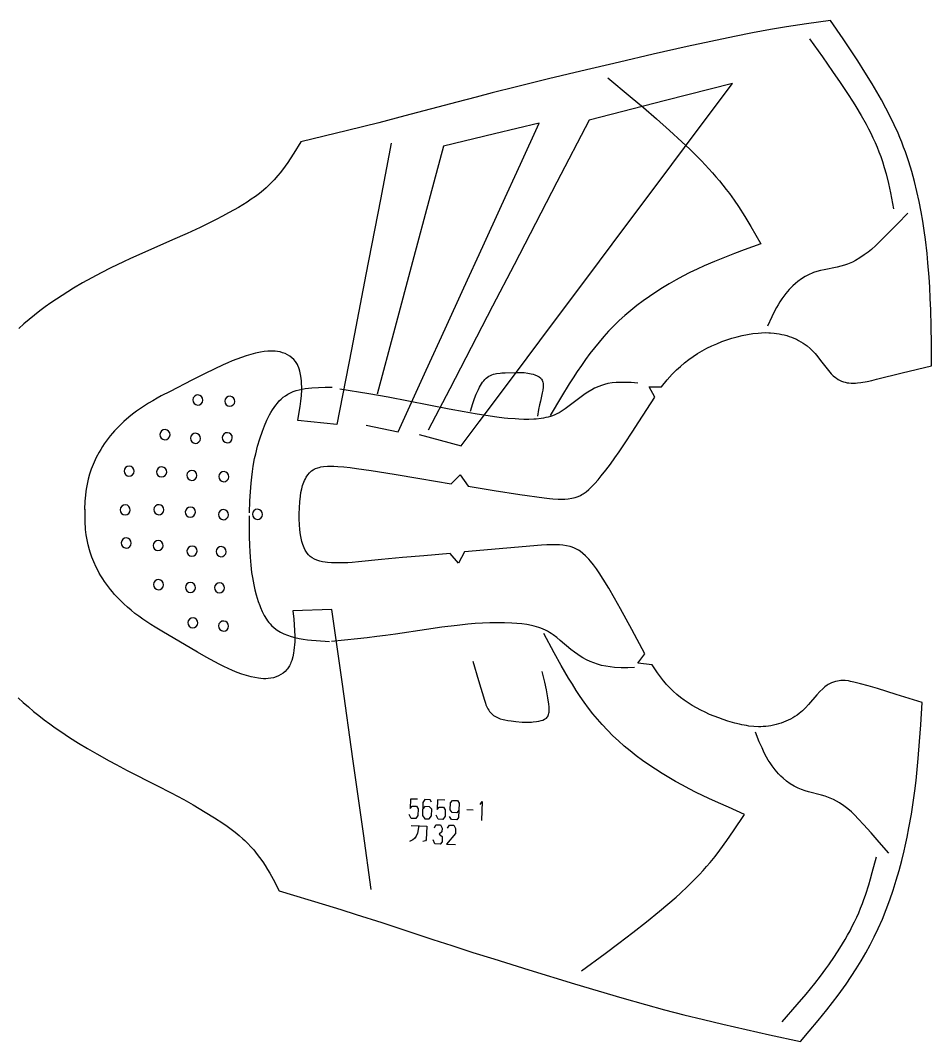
# Model space of a CAD drawing. Extents: x 923 to 2264, y 0 to 1234.
# Drawn here: x 2037.7 to 2263.6, y 220.6 to 473.9 of the extents above; entities that cross this region are included whole.
import ezdxf

# ---------------------------------------------------------------- set-up
doc = ezdxf.new("R2010")
doc.units = 0

msp = doc.modelspace()

# ---------------------------------------------------------------- linework, layer by layer
for points in [[(2192.550537, 316.802856), (2189.330566, 322.850525), (2187.930908, 325.428619), (2186.510498, 327.992126), (2185.019531, 330.613129), (2183.585693, 333.064728), (2182.22583, 335.336243), (2181.249268, 336.88855), (2180.565186, 337.899139), (2179.844482, 338.879364), (2179.078613, 339.820313), (2178.67627, 340.273193), (2178.259033, 340.712677), (2177.826416, 341.13797), (2177.158447, 341.735199), (2176.476563, 342.266327), (2176.119873, 342.507507), (2175.751709, 342.728241), (2175.099854, 343.047699), (2174.553955, 343.256256), (2173.991943, 343.426239), (2173.125488, 343.617523), (2172.241455, 343.744568), (2171.35083, 343.820801), (2170.454346, 343.858704), (2169.117188, 343.855743), (2168.22998, 343.821716), (2166.902832, 343.735413), (2158.307373, 342.98764), (2147.786133, 342.153198), (2146.305664, 339.279755), (2144.241943, 341.667328), (2137.710693, 341.143829), (2132.486816, 340.701233), (2127.264404, 340.217957), (2121.508301, 339.635376), (2119.934082, 339.500763), (2118.883301, 339.429901), (2117.831787, 339.378937), (2116.778809, 339.35199), (2115.811279, 339.353271), (2114.844238, 339.389587), (2113.880371, 339.472595), (2113.23999, 339.559479), (2112.602539, 339.675659), (2111.968262, 339.824493), (2111.209229, 340.055817), (2110.625244, 340.293091), (2110.076904, 340.58844), (2109.820557, 340.76123), (2109.594971, 340.93811), (2109.179443, 341.335571), (2108.809326, 341.783966), (2108.482666, 342.274628), (2108.334717, 342.53299), (2108.068115, 343.070496), (2107.736328, 343.912048), (2107.499512, 344.691345), (2107.306152, 345.519806), (2107.162109, 346.348083), (2107.011719, 347.595734), (2106.90918, 348.895721), (2106.855225, 350.201721), (2106.851318, 351.503326), (2106.905029, 353.017517), (2107.007324, 354.5578), (2107.142334, 355.91861), (2107.273438, 356.820435), (2107.450684, 357.710022), (2107.685303, 358.580933), (2107.988281, 359.426636), (2108.168945, 359.837891), (2108.371094, 360.24054), (2108.595703, 360.633301), (2108.974609, 361.195343), (2109.408447, 361.71463), (2109.64624, 361.952026), (2109.898438, 362.171448), (2110.303711, 362.461151), (2110.576904, 362.617584), (2110.861816, 362.753784), (2111.458984, 362.972412), (2111.767822, 363.058228), (2112.23877, 363.162231), (2112.877441, 363.26416), (2113.84375, 363.352051), (2114.487793, 363.373108), (2115.453613, 363.359314), (2116.418457, 363.304474), (2117.906738, 363.173157), (2119.477783, 363.004211), (2121.044922, 362.811584), (2124.691895, 362.297485), (2130.358154, 361.411163), (2136.781982, 360.336243), (2144.483643, 358.995758), (2146.75708, 361.185181), (2148.695068, 358.366516), (2155.202393, 357.3237), (2161.552979, 356.363342), (2167.545898, 355.49472), (2168.866211, 355.337036), (2169.749268, 355.256439), (2171.079834, 355.187378), (2171.971924, 355.184448), (2172.70459, 355.212372), (2173.559814, 355.286469), (2174.40625, 355.415466), (2175.234863, 355.610229), (2176.035156, 355.881775), (2176.548096, 356.110931), (2176.917725, 356.308075), (2177.276611, 356.525726), (2177.964355, 357.011841), (2178.679443, 357.604095), (2179.415527, 358.298584), (2180.114014, 359.030914), (2180.948486, 359.982483), (2181.740479, 360.938324), (2182.888916, 362.402405), (2183.998047, 363.896606), (2185.07666, 365.413513), (2186.133789, 366.946167), (2187.641602, 369.177643), (2189.360596, 371.767029), (2191.061768, 374.36731), (2194.991455, 380.458832), (2193.580322, 383.011749), (2196.630615, 383.06662), (2198.087402, 384.767731), (2199.338135, 386.151367), (2200.38501, 387.216675), (2201.350342, 388.112762), (2202.357422, 388.967773), (2203.40332, 389.781036), (2204.485352, 390.55191), (2205.60083, 391.279694), (2206.74707, 391.963715), (2207.921143, 392.603302), (2209.120605, 393.197662), (2210.342529, 393.746246), (2211.584229, 394.248322), (2212.843018, 394.703186), (2214.116211, 395.11026), (2215.401123, 395.46875), (2216.695068, 395.778107), (2217.994873, 396.037384), (2219.30249, 396.245117), (2220.614014, 396.391998), (2221.490479, 396.451202), (2222.368408, 396.475983), (2223.248291, 396.46347), (2223.688721, 396.442169), (2224.571289, 396.368073), (2225.202148, 396.288086), (2225.83252, 396.185303), (2226.460693, 396.059753), (2227.084961, 395.911438), (2227.704102, 395.740387), (2228.316406, 395.546631), (2228.92041, 395.3302), (2229.514404, 395.091003), (2230.096924, 394.829163), (2230.666504, 394.544708), (2231.22168, 394.23764), (2231.760498, 393.908051), (2232.281738, 393.555695), (2232.783936, 393.181061), (2233.529053, 392.547913), (2234.281982, 391.801605), (2234.757324, 391.275848), (2235.440186, 390.453583), (2236.099365, 389.601868), (2237.384521, 387.881592), (2238.043457, 387.052338), (2238.743896, 386.271606), (2239.243164, 385.791443), (2239.775146, 385.352936), (2240.055176, 385.151855), (2240.499512, 384.872528), (2240.816162, 384.701385), (2241.308594, 384.475037), (2241.818359, 384.286591), (2242.165527, 384.182922), (2242.693848, 384.061798), (2243.136963, 383.99292), (2243.670654, 383.947205), (2244.206299, 383.936951), (2244.743652, 383.957245), (2245.281006, 384.003235), (2246.086426, 384.110107), (2247.671631, 384.399475), (2248.837158, 384.649048), (2249.993652, 384.918701), (2256.315186, 386.489838), (2263.624023, 388.247803), (2263.572998, 393.817841), (2263.509277, 397.994263), (2263.402832, 402.168457), (2263.299805, 404.949829), (2263.164551, 407.729706), (2263.007568, 410.28006), (2262.735596, 413.760895), (2262.513672, 416.078247), (2262.114014, 419.547852), (2261.799561, 421.855774), (2261.444092, 424.158783), (2261.045166, 426.456268), (2260.553711, 428.971802), (2260.003418, 431.476135), (2259.390381, 433.965668), (2258.711182, 436.436554), (2257.962402, 438.885223), (2257.139893, 441.308105), (2256.699951, 442.508636), (2256.240479, 443.701477), (2255.760498, 444.885742), (2255.310303, 445.946289), (2254.363037, 448.046783), (2253.357422, 450.121277), (2252.300049, 452.1716), (2251.196777, 454.199158), (2250.053467, 456.206055), (2248.876465, 458.193695), (2247.0896, 461.097229), (2245.316895, 463.877594), (2243.511719, 466.634491), (2241.682617, 469.374084), (2238.605957, 473.919647), (2232.616211, 473.059998), (2227.631836, 472.302246), (2223.65332, 471.645355), (2219.213867, 470.840424), (2214.786133, 469.969666), (2208.896973, 468.730347), (2203.02002, 467.431824), (2194.592041, 465.519745), (2186.248779, 463.591187), (2176.683838, 461.342926), (2168.675781, 459.425018), (2160.678467, 457.461578), (2154.690186, 455.950409), (2150.703613, 454.921234), (2145.880615, 453.650848), (2133.029053, 450.223938), (2126.59375, 448.548401), (2118.847168, 446.612457), (2107.202393, 443.805573), (2105.503906, 440.973389), (2104.622314, 439.579651), (2104.013672, 438.664886), (2103.384277, 437.764801), (2102.729736, 436.881989), (2102.154785, 436.151367), (2101.559814, 435.435974), (2100.630371, 434.393921), (2099.986816, 433.721313), (2099.324219, 433.067719), (2098.643311, 432.434174), (2097.94458, 431.821716), (2096.974121, 431.029572), (2095.974854, 430.274017), (2094.950684, 429.551636), (2093.904541, 428.858582), (2092.840332, 428.191406), (2091.761719, 427.546478), (2090.671875, 426.920197), (2089.3479, 426.184784), (2087.788086, 425.347504), (2086.217773, 424.533112), (2084.638184, 423.739685), (2082.25293, 422.583649), (2079.047852, 421.095215), (2075.408691, 419.468384), (2067.833008, 416.138062), (2065.00708, 414.859558), (2063.273193, 414.051697), (2060.107666, 412.518768), (2057.755371, 411.323456), (2055.42334, 410.084167), (2053.113525, 408.797028), (2050.898193, 407.499573), (2049.458984, 406.620148), (2048.033203, 405.717224), (2046.622803, 404.789886), (2045.229126, 403.837311), (2043.85437, 402.858521), (2042.5, 401.852814), (2041.167969, 400.819061), (2039.860107, 399.756561), (2038.578125, 398.664398), (2037.32373, 397.541626)], [(2233.363037, 469.338593), (2236.566162, 464.87146), (2239.099854, 461.270416), (2240.969238, 458.5401), (2242.80127, 455.774567), (2244.166016, 453.636566), (2244.834229, 452.557251), (2246.132813, 450.376465), (2247.369873, 448.164215), (2247.960938, 447.045502), (2248.53125, 445.917999), (2249.07959, 444.781464), (2249.60376, 443.635529), (2250.102295, 442.480103), (2250.573242, 441.314484), (2251.015137, 440.138885), (2251.425781, 438.952454), (2251.90625, 437.415741), (2252.340332, 435.863464), (2252.919434, 433.511353), (2253.434082, 431.137756), (2254.2146, 427.156128)], [(2183.352051, 459.695618), (2188.874512, 455.091125), (2192.17041, 452.303467), (2195.442139, 449.481049), (2198.680664, 446.611359), (2201.731445, 443.814789), (2203.684814, 441.957367), (2205.601318, 440.064087), (2206.542725, 439.102325), (2208.386475, 437.145081), (2209.286133, 436.148315), (2210.169434, 435.138519), (2211.035156, 434.115143), (2211.88208, 433.077209), (2212.709229, 432.024536), (2213.515381, 430.955841), (2214.650879, 429.370575), (2215.745361, 427.755188), (2217.323975, 425.285736), (2218.845703, 422.774445), (2221.313477, 418.53891), (2217.192383, 417.038635), (2214.725342, 416.114471), (2212.265869, 415.157074), (2209.817383, 414.154053), (2207.232666, 413.025665), (2205.471924, 412.210114), (2203.724365, 411.359863), (2201.993164, 410.474091), (2200.280762, 409.551971), (2198.589844, 408.592773), (2196.923584, 407.595581), (2195.284668, 406.55957), (2193.675537, 405.484009), (2192.099365, 404.368073), (2190.558838, 403.210846), (2189.056641, 402.011719), (2187.595459, 400.769562), (2186.178711, 399.484009), (2184.80835, 398.153717), (2183.55542, 396.852722), (2182.343994, 395.513855), (2181.171143, 394.139801), (2180.033447, 392.733185), (2178.928711, 391.296814), (2177.853516, 389.833344), (2176.805176, 388.345551), (2175.780273, 386.83606), (2174.776123, 385.307526), (2173.790039, 383.762848), (2171.858887, 380.63562), (2169.021484, 375.890472)], [(2136.562988, 371.226044), (2146.982178, 368.388245), (2151.465332, 374.382477), (2160.432129, 386.370941), (2169.398682, 398.359375), (2178.365479, 410.347839), (2187.332031, 422.336212), (2196.298828, 434.324646), (2205.265381, 446.31311), (2214.232178, 458.301605), (2197.649902, 454.063324), (2178.69873, 449.219513), (2170.729736, 433.828705), (2165.416748, 423.568146), (2160.104248, 413.307617), (2154.79126, 403.047028), (2149.478516, 392.786438), (2144.165771, 382.525879), (2138.853027, 372.265411)], [(2123.424561, 373.512878), (2131.354736, 371.872467), (2138.353271, 387.190216), (2143.019043, 397.402008), (2147.68457, 407.613861), (2152.350342, 417.825653), (2157.016113, 428.037445), (2161.681885, 438.249298), (2166.347412, 448.461151), (2155.281494, 445.801117), (2142.634521, 442.760956), (2139.341309, 430.447601), (2134.950439, 414.029785), (2130.559326, 397.611908), (2126.168457, 381.194122)], [(2129.665771, 443.449677), (2126.968506, 429.504181), (2123.37207, 410.910156), (2119.775635, 392.31601), (2116.179199, 373.722076), (2106.503906, 374.652618), (2106.866699, 376.734528), (2107.08374, 378.125122), (2107.263916, 379.519806), (2107.392334, 380.919983), (2107.45459, 382.327454), (2107.455811, 383.034485), (2107.435059, 383.743805), (2107.390625, 384.455933), (2107.319824, 385.170624), (2107.190918, 386.061829), (2107.002686, 386.940002), (2106.836426, 387.50943), (2106.739014, 387.787323), (2106.513184, 388.326447), (2106.383789, 388.586365), (2106.087646, 389.083435), (2105.920166, 389.319183), (2105.504883, 389.804749), (2105.031738, 390.243896), (2104.508789, 390.63504), (2103.945068, 390.976746), (2103.349121, 391.267517), (2102.729248, 391.505981), (2102.094727, 391.690582), (2101.471924, 391.816833), (2100.865967, 391.89151), (2100.259277, 391.923859), (2099.652832, 391.918884), (2099.046875, 391.8815), (2098.141846, 391.775848), (2097.24292, 391.625275), (2096.042725, 391.37442), (2094.85791, 391.076355), (2093.686768, 390.734985), (2092.52832, 390.354065), (2091.381348, 389.937408), (2090.244385, 389.488983), (2089.116211, 389.012482), (2087.995605, 388.511841), (2085.771729, 387.4534), (2083.562988, 386.344452), (2080.254883, 384.653229), (2074.803711, 381.911438), (2072.654541, 380.781525), (2071.59375, 380.198303), (2070.544434, 379.599213), (2069.508301, 378.981476), (2068.487549, 378.342285), (2067.483643, 377.679016), (2066.498047, 376.988586), (2065.532959, 376.268616), (2064.590088, 375.515808), (2063.359375, 374.447968), (2062.761963, 373.890778), (2062.17749, 373.318481), (2061.606934, 372.731323), (2061.050781, 372.129639), (2060.509766, 371.513794), (2059.984619, 370.883942), (2059.476318, 370.240387), (2058.984863, 369.583557), (2058.511719, 368.913635), (2058.057373, 368.231049), (2057.622559, 367.535858), (2057.208008, 366.828735), (2056.522705, 365.54184), (2055.979736, 364.386932), (2055.72876, 363.800446), (2055.268066, 362.611237), (2054.864502, 361.40274), (2054.518799, 360.177917), (2054.233154, 358.93985), (2054.008301, 357.691315), (2053.918945, 357.063934), (2053.819092, 356.174835), (2053.705322, 354.687805), (2053.608398, 352.600098)], [(2257.708252, 426.092834), (2255.169189, 423.473022), (2253.038086, 421.30426), (2251.058838, 419.335815), (2249.764404, 418.095703), (2248.696777, 417.138336), (2247.86792, 416.451477), (2246.95166, 415.758026), (2245.878906, 415.036316), (2244.761719, 414.383972), (2243.994141, 413.992615), (2243.209961, 413.639832), (2242.811768, 413.478943), (2242.004639, 413.189789), (2241.14209, 412.935272), (2240.224854, 412.716461), (2236.977051, 412.098267), (2236.057861, 411.89502), (2235.151611, 411.649261), (2234.352051, 411.37854), (2234.003418, 411.241669), (2233.316162, 410.937927), (2232.31543, 410.412048), (2231.354736, 409.809021), (2230.438965, 409.137299), (2229.855957, 408.655426), (2229.227539, 408.083466), (2228.339111, 407.17276), (2227.513428, 406.206238), (2226.996338, 405.534882), (2226.504883, 404.84494), (2226.038086, 404.138733), (2225.59375, 403.416718), (2225.17041, 402.681122), (2224.765869, 401.935333), (2224.000488, 400.420074), (2222.915771, 398.113403)], [(2149.299316, 376.98822), (2149.898193, 378.942017), (2150.294922, 380.106659), (2150.743408, 381.260681), (2151.263184, 382.400421), (2151.566406, 382.982758), (2151.79834, 383.391235), (2152.045898, 383.789612), (2152.310059, 384.172974), (2152.592285, 384.536194), (2152.894287, 384.874603), (2153.217041, 385.183105), (2153.562256, 385.456757), (2153.89502, 385.671448), (2154.24585, 385.855774), (2154.612549, 386.012268), (2154.993652, 386.143158), (2155.387207, 386.250885), (2155.791748, 386.337799), (2156.626709, 386.458618), (2157.053467, 386.497223), (2157.917236, 386.542816), (2160.855469, 386.597137), (2161.752197, 386.598206), (2162.648438, 386.559052), (2163.558105, 386.456909), (2164.388428, 386.294403), (2164.80957, 386.182617), (2165.224121, 386.048004), (2165.813965, 385.799652), (2166.17334, 385.600525), (2166.339111, 385.490173), (2166.638184, 385.247101), (2166.769287, 385.113922), (2166.885986, 384.972443), (2167.041748, 384.730255), (2167.162109, 384.468658), (2167.25, 384.189606), (2167.307861, 383.894867), (2167.338623, 383.586212), (2167.345215, 383.265533), (2167.330566, 382.934631), (2167.248047, 382.249329), (2167.114014, 381.544922), (2166.633789, 379.507233), (2166.43457, 378.595856), (2166.200195, 377.428497), (2165.885254, 375.734161)], [(2094.47876, 351.827087), (2094.617432, 354.768188), (2094.74707, 356.966675), (2094.918457, 359.152802), (2095.065186, 360.600983), (2095.243652, 362.039825), (2095.444092, 363.376526), (2095.784912, 365.230255), (2096.053223, 366.460571), (2096.521729, 368.303894), (2097.073486, 370.151947), (2097.713623, 372.012695), (2098.242188, 373.383575), (2098.828125, 374.74057), (2099.144775, 375.406036), (2099.47876, 376.058624), (2099.830566, 376.69519), (2100.201416, 377.312531), (2100.592041, 377.907562), (2101.003174, 378.477203), (2101.436279, 379.01828), (2101.891846, 379.527679), (2102.37085, 380.002136), (2102.874023, 380.438782), (2103.402832, 380.834015), (2104.025879, 381.225769), (2104.679688, 381.565582), (2105.362305, 381.857178), (2106.071045, 382.104248), (2106.803955, 382.310547), (2107.559082, 382.479706), (2108.333496, 382.61557), (2109.125732, 382.72171), (2109.93335, 382.801819), (2111.585693, 382.899078), (2113.273438, 382.937073), (2114.978271, 382.945343)], [(2190.767822, 383.965851), (2189.161133, 384.07608), (2187.5625, 384.14679), (2186.504883, 384.152557), (2185.456299, 384.111542), (2184.419678, 384.012207), (2183.396729, 383.842804), (2182.528809, 383.631744), (2181.810791, 383.406555), (2181.103027, 383.14035), (2180.061768, 382.671173), (2179.38208, 382.316345), (2178.386475, 381.729156), (2177.739746, 381.305695), (2176.727539, 380.581909), (2173.790771, 378.303162), (2172.804932, 377.58551), (2171.79541, 376.927765), (2171.277832, 376.628571), (2170.75, 376.353241), (2170.210205, 376.104248), (2169.667969, 375.888153), (2169.114014, 375.698975), (2168.549072, 375.535187), (2167.974121, 375.395386), (2167.390625, 375.278046), (2166.799072, 375.181763), (2165.597412, 375.046082), (2164.989014, 375.003754), (2163.762695, 374.962891), (2162.530518, 374.970306), (2161.300781, 375.014313), (2160.371582, 375.065582), (2158.529785, 375.207611), (2157.616455, 375.296722), (2155.802979, 375.50705), (2153.10791, 375.890656), (2150.432617, 376.33667), (2147.764404, 376.822968), (2144.006592, 377.540344), (2133.947021, 379.50592), (2128.902588, 380.444611), (2124.10498, 381.271912), (2116.90332, 382.439453)], [(2082.942139, 379.726837), (2082.862061, 380.207947), (2082.604248, 380.621826), (2082.20752, 380.905487), (2081.732178, 381.015747), (2081.251221, 380.93573), (2080.837402, 380.677734), (2080.553711, 380.281006), (2080.443359, 379.805878), (2080.523438, 379.324768), (2080.78125, 378.910889), (2081.177979, 378.627228), (2081.65332, 378.516998), (2082.134277, 378.596954), (2082.54834, 378.85498), (2082.832031, 379.251709), (2082.942139, 379.726837)], [(2090.895752, 379.417725), (2090.815918, 379.898865), (2090.557861, 380.312714), (2090.161133, 380.596405), (2089.685791, 380.706635), (2089.204834, 380.626617), (2088.790771, 380.368622), (2088.507324, 379.971893), (2088.396973, 379.496796), (2088.477051, 379.015656), (2088.734863, 378.601776), (2089.131836, 378.318115), (2089.606934, 378.207886), (2090.088135, 378.287842), (2090.501709, 378.545837), (2090.785645, 378.942596), (2090.895752, 379.417725)], [(2074.805176, 371.139923), (2074.725342, 371.621033), (2074.467285, 372.034943), (2074.070557, 372.318573), (2073.595459, 372.428864), (2073.114258, 372.348846), (2072.700439, 372.090851), (2072.416748, 371.694122), (2072.306396, 371.219025), (2072.386475, 370.737885), (2072.644531, 370.324005), (2073.04126, 370.040344), (2073.516357, 369.930115), (2073.997559, 370.010071), (2074.411377, 370.268066), (2074.695068, 370.664825), (2074.805176, 371.139923)], [(2082.374268, 370.236237), (2082.294189, 370.717377), (2082.036133, 371.131256), (2081.639404, 371.414917), (2081.164307, 371.525146), (2080.683105, 371.44519), (2080.269287, 371.187164), (2079.985596, 370.790436), (2079.875488, 370.315308), (2079.955322, 369.834198), (2080.213379, 369.420319), (2080.610107, 369.136627), (2081.085205, 369.026398), (2081.566406, 369.106384), (2081.980225, 369.36441), (2082.263916, 369.761139), (2082.374268, 370.236237)], [(2090.257813, 370.383545), (2090.177979, 370.864685), (2089.919922, 371.278534), (2089.523193, 371.562225), (2089.048096, 371.672485), (2088.566895, 371.592499), (2088.153076, 371.334473), (2087.869385, 370.937775), (2087.759277, 370.462646), (2087.839111, 369.981506), (2088.097168, 369.567657), (2088.493896, 369.283966), (2088.968994, 369.173737), (2089.450195, 369.253693), (2089.864014, 369.511719), (2090.147705, 369.908478), (2090.257813, 370.383545)], [(2065.907227, 362.084412), (2065.827393, 362.565552), (2065.569336, 362.979401), (2065.172607, 363.263092), (2064.69751, 363.373322), (2064.216309, 363.293365), (2063.80249, 363.035339), (2063.518799, 362.63858), (2063.408447, 362.163513), (2063.488525, 361.682373), (2063.746582, 361.268463), (2064.143311, 360.984833), (2064.618408, 360.874573), (2065.099365, 360.954559), (2065.513428, 361.212555), (2065.796875, 361.609283), (2065.907227, 362.084412)], [(2073.988281, 361.893219), (2073.908447, 362.374359), (2073.650146, 362.788269), (2073.253662, 363.071899), (2072.77832, 363.18219), (2072.297363, 363.102173), (2071.883301, 362.844177), (2071.599854, 362.447449), (2071.489502, 361.972321), (2071.56958, 361.491211), (2071.827393, 361.077332), (2072.224365, 360.793671), (2072.699219, 360.683441), (2073.180664, 360.763397), (2073.594482, 361.021393), (2073.878174, 361.418152), (2073.988281, 361.893219)], [(2081.457031, 361.039093), (2081.376953, 361.520233), (2081.118896, 361.934082), (2080.722412, 362.217773), (2080.24707, 362.328003), (2079.766113, 362.248047), (2079.352051, 361.990021), (2079.068359, 361.593262), (2078.958252, 361.118164), (2079.03833, 360.637024), (2079.296143, 360.223145), (2079.692871, 359.939484), (2080.167969, 359.829254), (2080.64917, 359.909241), (2081.062988, 360.167267), (2081.346924, 360.563965), (2081.457031, 361.039093)], [(2089.410645, 360.729706), (2089.330811, 361.210846), (2089.072754, 361.624725), (2088.675781, 361.908386), (2088.200928, 362.018616), (2087.719727, 361.938629), (2087.305908, 361.680603), (2087.022217, 361.283905), (2086.911865, 360.808777), (2086.991943, 360.327637), (2087.25, 359.913788), (2087.646729, 359.630096), (2088.121826, 359.519867), (2088.603027, 359.599823), (2089.016846, 359.857849), (2089.300537, 360.254608), (2089.410645, 360.729706)], [(2124.685791, 258.345123), (2122.740723, 272.242767), (2120.147217, 290.77301), (2117.553467, 309.30307), (2114.959717, 327.833344), (2105.246094, 327.495697), (2105.481201, 325.395538), (2105.613281, 323.994263), (2105.708252, 322.591248), (2105.751221, 321.185669), (2105.727539, 319.776947), (2105.685791, 319.071289), (2105.62207, 318.36441), (2105.533936, 317.656586), (2105.419922, 316.947296), (2105.237061, 316.065704), (2104.99585, 315.200684), (2104.794922, 314.642456), (2104.680908, 314.370941), (2104.422852, 313.846619), (2104.277344, 313.595276), (2103.951904, 313.117371), (2103.77002, 312.892151), (2103.326172, 312.43277), (2102.827148, 312.023376), (2102.28125, 311.664886), (2101.697998, 311.358276), (2101.085205, 311.104401), (2100.452393, 310.904327), (2099.807373, 310.759003), (2099.178223, 310.670837), (2098.568848, 310.633301), (2097.961426, 310.638031), (2097.356201, 310.680115), (2096.753906, 310.754333), (2095.856934, 310.915253), (2094.96875, 311.120453), (2093.786133, 311.444183), (2092.621582, 311.814087), (2091.473389, 312.22644), (2090.340332, 312.67746), (2089.220703, 313.163391), (2088.113281, 313.680511), (2087.016113, 314.225037), (2085.927979, 314.793152), (2083.772949, 315.985474), (2081.635742, 317.227386), (2078.436768, 319.117493), (2073.162842, 322.187256), (2071.086426, 323.446442), (2070.062988, 324.093323), (2069.052246, 324.755341), (2068.055664, 325.435181), (2067.075684, 326.135529), (2066.11377, 326.85907), (2065.172119, 327.608276), (2064.252686, 328.386139), (2063.357422, 329.194946), (2062.194092, 330.335968), (2061.631592, 330.928619), (2061.083252, 331.535583), (2060.549561, 332.156464), (2060.031006, 332.791016), (2059.52832, 333.438812), (2059.042725, 334.099548), (2058.574219, 334.772888), (2058.123779, 335.458557), (2057.692383, 336.156097), (2057.280518, 336.865295), (2056.888672, 337.585632), (2056.517822, 338.317108), (2055.912354, 339.643311), (2055.440674, 340.829163), (2055.024902, 342.035309), (2054.838623, 342.645081), (2054.509277, 343.875916), (2054.23877, 345.119568), (2054.028809, 346.372955), (2053.880615, 347.633026), (2053.829834, 348.264557), (2053.783936, 349.158142), (2053.760986, 350.649261), (2053.79126, 352.738953)], [(2064.960205, 352.479553), (2064.880127, 352.960693), (2064.62207, 353.374573), (2064.225342, 353.658234), (2063.750244, 353.768463), (2063.269287, 353.688507), (2062.855225, 353.430511), (2062.571777, 353.033752), (2062.461426, 352.558624), (2062.54126, 352.077545), (2062.799316, 351.663635), (2063.196289, 351.379944), (2063.671143, 351.269714), (2064.152344, 351.349731), (2064.566162, 351.607727), (2064.849854, 352.004456), (2064.960205, 352.479553)], [(2073.295898, 352.524323), (2073.21582, 353.005463), (2072.957764, 353.419342), (2072.561035, 353.703003), (2072.085938, 353.813232), (2071.604736, 353.733276), (2071.190918, 353.475281), (2070.907227, 353.078522), (2070.797119, 352.603394), (2070.876953, 352.122284), (2071.13501, 351.708405), (2071.531738, 351.424713), (2072.006836, 351.314484), (2072.488037, 351.39447), (2072.9021, 351.652496), (2073.185547, 352.049225), (2073.295898, 352.524323)], [(2081.094971, 351.929413), (2081.014893, 352.410553), (2080.75708, 352.824432), (2080.360352, 353.108093), (2079.88501, 353.218353), (2079.404053, 353.138367), (2078.98999, 352.880341), (2078.706543, 352.483612), (2078.596191, 352.008514), (2078.67627, 351.527374), (2078.934082, 351.113495), (2079.330811, 350.829834), (2079.806152, 350.719604), (2080.287109, 350.799561), (2080.700928, 351.057556), (2080.984863, 351.454315), (2081.094971, 351.929413)], [(2089.322021, 351.303925), (2089.241943, 351.785065), (2088.984131, 352.198944), (2088.587158, 352.482605), (2088.112061, 352.592834), (2087.630859, 352.512878), (2087.217041, 352.254822), (2086.93335, 351.858124), (2086.823242, 351.382996), (2086.903076, 350.901855), (2087.161133, 350.488007), (2087.557861, 350.204315), (2088.032959, 350.094086), (2088.51416, 350.174042), (2088.927979, 350.432098), (2089.21167, 350.828827), (2089.322021, 351.303925)], [(2097.733643, 351.371246), (2097.653564, 351.852386), (2097.395508, 352.266235), (2096.998779, 352.549927), (2096.523682, 352.660156), (2096.042725, 352.580139), (2095.628662, 352.322144), (2095.344971, 351.925415), (2095.234863, 351.450317), (2095.314697, 350.969177), (2095.572754, 350.555298), (2095.969482, 350.271637), (2096.44458, 350.161407), (2096.925781, 350.241364), (2097.3396, 350.499359), (2097.623291, 350.896118), (2097.733643, 351.371246)], [(2094.454346, 351.018738), (2094.451416, 348.080933), (2094.469971, 345.881592), (2094.522217, 343.68869), (2094.58252, 342.231842), (2094.668945, 340.779968), (2094.833496, 338.82843), (2095.050049, 336.992889), (2095.233398, 335.771271), (2095.574707, 333.938904), (2095.851563, 332.715729), (2096.172119, 331.489838), (2096.677734, 329.835968), (2097.045166, 328.805847), (2097.244873, 328.298187), (2097.678955, 327.305573), (2098.163086, 326.353516), (2098.701416, 325.454773), (2098.992432, 325.029327), (2099.298584, 324.621796), (2099.62085, 324.234009), (2099.959229, 323.867126), (2100.643799, 323.234711), (2101.384766, 322.677948), (2102.177979, 322.191559), (2103.019531, 321.769989), (2103.905273, 321.407959), (2104.831299, 321.100067), (2105.793457, 320.84082), (2106.787598, 320.624786), (2107.810059, 320.446686), (2108.856445, 320.300995), (2109.92334, 320.182373), (2111.005859, 320.085449), (2114.310303, 319.870178)], [(2065.213379, 344.272308), (2065.133301, 344.753418), (2064.875488, 345.167297), (2064.47876, 345.450958), (2064.003662, 345.561218), (2063.522461, 345.481232), (2063.108643, 345.223236), (2062.824707, 344.826477), (2062.7146, 344.351349), (2062.794678, 343.870239), (2063.05249, 343.45636), (2063.449219, 343.172699), (2063.924561, 343.062439), (2064.405518, 343.142456), (2064.81958, 343.400452), (2065.103027, 343.79718), (2065.213379, 344.272308)], [(2073.112793, 343.627777), (2073.032715, 344.108887), (2072.774658, 344.522797), (2072.37793, 344.806488), (2071.902832, 344.916718), (2071.421631, 344.8367), (2071.007813, 344.578705), (2070.724121, 344.181976), (2070.614014, 343.706879), (2070.693848, 343.225739), (2070.951904, 342.811859), (2071.348633, 342.528198), (2071.82373, 342.417969), (2072.304932, 342.497925), (2072.71875, 342.75592), (2073.002441, 343.152679), (2073.112793, 343.627777)], [(2081.506836, 342.256439), (2081.426758, 342.737579), (2081.168945, 343.151428), (2080.772217, 343.43512), (2080.296875, 343.545349), (2079.815918, 343.465393), (2079.4021, 343.207367), (2079.118408, 342.810608), (2079.008057, 342.33551), (2079.088135, 341.85437), (2079.345947, 341.440491), (2079.742676, 341.15683), (2080.218018, 341.0466), (2080.698975, 341.126587), (2081.113037, 341.384613), (2081.396729, 341.781311), (2081.506836, 342.256439)], [(2088.732422, 342.12558), (2088.652344, 342.606659), (2088.394531, 343.020569), (2087.997803, 343.30426), (2087.522705, 343.41449), (2087.041504, 343.334473), (2086.627686, 343.076477), (2086.343994, 342.679749), (2086.233643, 342.204651), (2086.313721, 341.723511), (2086.571777, 341.309631), (2086.968506, 341.02597), (2087.443604, 340.915741), (2087.924561, 340.995697), (2088.338623, 341.253693), (2088.622314, 341.650452), (2088.732422, 342.12558)], [(2073.197021, 333.935852), (2073.116943, 334.416992), (2072.859131, 334.830841), (2072.462158, 335.114532), (2071.987061, 335.224762), (2071.506104, 335.144806), (2071.092041, 334.88678), (2070.80835, 334.490021), (2070.698242, 334.014923), (2070.778076, 333.533783), (2071.036133, 333.119904), (2071.432861, 332.836243), (2071.907959, 332.726013), (2072.38916, 332.806), (2072.802979, 333.064026), (2073.08667, 333.460724), (2073.197021, 333.935852)], [(2081.120605, 333.218933), (2081.040527, 333.700073), (2080.782715, 334.113953), (2080.385986, 334.397614), (2079.910645, 334.507843), (2079.429688, 334.427887), (2079.015625, 334.169861), (2078.731934, 333.773132), (2078.621826, 333.298004), (2078.701904, 332.816864), (2078.959717, 332.403015), (2079.356445, 332.119324), (2079.831787, 332.009094), (2080.312744, 332.089081), (2080.726563, 332.347107), (2081.010254, 332.743835), (2081.120605, 333.218933)], [(2088.321777, 333.160492), (2088.241943, 333.641632), (2087.983887, 334.055511), (2087.587158, 334.339172), (2087.112061, 334.449402), (2086.630859, 334.369446), (2086.217041, 334.11145), (2085.93335, 333.714691), (2085.822998, 333.239594), (2085.903076, 332.758484), (2086.161133, 332.344574), (2086.557861, 332.060944), (2087.032959, 331.950653), (2087.513916, 332.03067), (2087.927979, 332.288666), (2088.211426, 332.685394), (2088.321777, 333.160492)], [(2081.719727, 324.479065), (2081.639893, 324.960175), (2081.381836, 325.374054), (2080.985107, 325.657715), (2080.51001, 325.767975), (2080.028809, 325.687988), (2079.61499, 325.429962), (2079.331299, 325.033234), (2079.220947, 324.558105), (2079.301025, 324.076996), (2079.559082, 323.663116), (2079.955811, 323.379456), (2080.430908, 323.269226), (2080.912109, 323.349182), (2081.325928, 323.607208), (2081.609619, 324.003937), (2081.719727, 324.479065)], [(2089.340332, 323.67041), (2089.260254, 324.15155), (2089.002197, 324.56543), (2088.605469, 324.849091), (2088.130371, 324.95932), (2087.649414, 324.879364), (2087.235352, 324.621368), (2086.951904, 324.224609), (2086.841553, 323.749481), (2086.921631, 323.268341), (2087.179443, 322.854492), (2087.576172, 322.570801), (2088.05127, 322.460571), (2088.532471, 322.540588), (2088.946289, 322.798584), (2089.230225, 323.195313), (2089.340332, 323.67041)], [(2190.008301, 313.389282), (2188.335449, 313.370026), (2186.668945, 313.384247), (2185.015625, 313.465515), (2183.924072, 313.573456), (2182.843262, 313.736084), (2181.775146, 313.963287), (2180.82373, 314.230225), (2179.886475, 314.554688), (2178.965576, 314.933533), (2178.062988, 315.363617), (2177.180664, 315.841736), (2176.748047, 316.09787), (2175.900879, 316.642334), (2175.079346, 317.22702), (2174.177979, 317.933655), (2171.574951, 320.156708), (2170.702393, 320.870728), (2169.808105, 321.54071), (2169.349121, 321.853302), (2168.880615, 322.148132), (2168.400635, 322.422485), (2167.874023, 322.69162), (2167.333984, 322.936218), (2166.781738, 323.157562), (2166.218018, 323.356903), (2165.644287, 323.535461), (2165.061523, 323.694519), (2164.470703, 323.835297), (2163.269287, 324.066986), (2162.049072, 324.24057), (2160.818115, 324.366119), (2159.585693, 324.453552), (2157.73999, 324.530457), (2156.82251, 324.546783), (2154.996582, 324.538849), (2154.087402, 324.516083), (2152.275879, 324.436371), (2150.471436, 324.315918), (2148.672119, 324.160828), (2145.977783, 323.875458), (2142.172363, 323.395264), (2138.36499, 322.856079), (2130.741943, 321.730103), (2128.19751, 321.375824), (2126.118652, 321.105499), (2123.700439, 320.815063), (2121.280762, 320.545319), (2114.824219, 319.88382)], [(2176.86377, 238.230576), (2182.65625, 242.489014), (2186.115967, 245.070145), (2189.553467, 247.687256), (2192.960693, 250.35405), (2196.175781, 252.958817), (2198.238525, 254.693512), (2200.266846, 256.466217), (2201.265381, 257.368652), (2203.224365, 259.209534), (2204.183105, 260.149475), (2205.126465, 261.103394), (2206.052734, 262.072113), (2206.961426, 263.056213), (2207.851318, 264.056671), (2208.720459, 265.073944), (2209.950684, 266.586823), (2211.141602, 268.132385), (2212.867676, 270.500763), (2214.539307, 272.914246), (2217.260254, 276.991211), (2213.242188, 278.747284), (2210.837402, 279.822479), (2208.440186, 280.927368), (2206.848145, 281.686035), (2205.261719, 282.466217), (2203.54126, 283.343933), (2201.831787, 284.252075), (2200.135986, 285.191589), (2198.456787, 286.163361), (2196.797363, 287.168304), (2195.160645, 288.207489), (2193.549805, 289.28183), (2191.967041, 290.392212), (2190.41626, 291.539551), (2188.899902, 292.725006), (2187.420654, 293.949341), (2185.981934, 295.213593), (2184.58667, 296.518585), (2183.237549, 297.86554), (2181.937744, 299.255005), (2180.771484, 300.589783), (2179.647705, 301.960022), (2178.563232, 303.36322), (2177.515137, 304.796783), (2176.5, 306.25824), (2175.515625, 307.744995), (2174.55835, 309.254578), (2173.625, 310.784363), (2172.713135, 312.331909), (2171.819336, 313.894653), (2170.074219, 317.055664), (2167.516846, 321.847717)], [(2037.174927, 305.882751), (2038.419922, 304.746918), (2039.690796, 303.638367), (2040.985474, 302.556366), (2042.302002, 301.500183), (2043.638916, 300.469025), (2044.994019, 299.462219), (2046.365845, 298.47879), (2047.752319, 297.518188), (2049.889893, 296.095551), (2052.122559, 294.677582), (2054.379639, 293.306366), (2056.659912, 291.977722), (2059.732422, 290.265503), (2061.41748, 289.359344), (2064.165771, 287.920319), (2071.538574, 284.160156), (2075.078613, 282.326904), (2078.193359, 280.656555), (2080.508789, 279.365417), (2082.040527, 278.482391), (2083.561523, 277.579163), (2085.821045, 276.181702), (2087.924561, 274.80484), (2088.957275, 274.088715), (2089.972168, 273.349487), (2090.96582, 272.583771), (2091.934082, 271.788361), (2092.873535, 270.959686), (2093.331299, 270.531708), (2093.993896, 269.880066), (2094.951904, 268.865417), (2095.566162, 268.165802), (2096.449707, 267.084167), (2097.013184, 266.343323), (2097.819092, 265.204803), (2098.422119, 264.285828), (2098.999268, 263.350922), (2099.554443, 262.402771), (2100.35498, 260.960632), (2101.888916, 258.035461), (2113.354004, 254.563751), (2117.168701, 253.384323), (2120.977539, 252.185852), (2127.306396, 250.143234), (2139.940918, 245.983475), (2144.68335, 244.437729), (2149.885254, 242.773743), (2155.095459, 241.136597), (2163.792969, 238.449493), (2175.126465, 234.986557), (2180.956787, 233.225891), (2186.798096, 231.504181), (2192.656738, 229.844025), (2197.437256, 228.551865), (2202.231201, 227.310425), (2207.037109, 226.114761), (2211.853271, 224.960312), (2217.638916, 223.623627), (2223.408447, 222.333939), (2231.108643, 220.648621), (2233.31543, 223.258743), (2235.504395, 225.88269), (2237.657227, 228.534485), (2239.063965, 230.324677), (2240.441162, 232.137527), (2241.117432, 233.053818), (2242.441162, 234.908127), (2243.723633, 236.792847), (2244.962646, 238.707657), (2246.155273, 240.651947), (2247.299072, 242.625031), (2248.391357, 244.626511), (2249.429688, 246.655777), (2250.411377, 248.712219), (2251.440918, 251.045029), (2252.399414, 253.408081), (2253.290527, 255.798309), (2254.117188, 258.212738), (2254.883057, 260.648163), (2255.591309, 263.101715), (2256.245361, 265.57019), (2256.823486, 267.943237), (2257.083496, 269.079529), (2257.574219, 271.358032), (2258.026123, 273.643707), (2258.634521, 277.084198), (2258.99585, 279.384796), (2259.474121, 282.844452), (2259.777344, 285.376038), (2260.067383, 288.132385), (2260.321533, 290.892456), (2260.648926, 295.038208), (2260.928955, 299.188782), (2261.264648, 304.72699), (2254.846191, 306.759216), (2250.195557, 308.20636), (2247.931885, 308.886292), (2246.026367, 309.414886), (2244.340332, 309.829285), (2243.543457, 309.993225), (2243.010254, 310.08139), (2242.208008, 310.168945), (2241.673096, 310.190277), (2241.138184, 310.175964), (2240.691895, 310.132996), (2240.335693, 310.077148), (2239.805908, 309.958496), (2239.286133, 309.7995), (2238.78125, 309.601837), (2238.455322, 309.449371), (2237.996582, 309.198029), (2237.706787, 309.015625), (2237.151855, 308.614044), (2236.625977, 308.17038), (2235.881348, 307.443237), (2235.175049, 306.666199), (2233.081299, 304.232361), (2232.352539, 303.451569), (2231.590332, 302.710815), (2230.781738, 302.02182), (2230.278076, 301.64386), (2229.755127, 301.288208), (2229.2146, 300.955139), (2228.657471, 300.644806), (2228.085938, 300.3573), (2227.501221, 300.092896), (2226.904541, 299.851624), (2226.298096, 299.633698), (2225.682861, 299.439331), (2225.060303, 299.268677), (2224.432373, 299.121796), (2223.800049, 298.999023), (2223.165283, 298.900269), (2222.529297, 298.826019), (2221.893799, 298.776062), (2221.300537, 298.751526), (2220.70874, 298.747559), (2219.530029, 298.797638), (2218.357178, 298.91864), (2217.772949, 299.003326), (2216.608154, 299.216034), (2216.027832, 299.342255), (2214.87085, 299.629486), (2213.143311, 300.132843), (2211.994629, 300.507751), (2210.852783, 300.912109), (2209.720459, 301.34668), (2208.60083, 301.812347), (2207.496094, 302.309998), (2206.409424, 302.840515), (2205.34375, 303.404755), (2204.301514, 304.003479), (2203.285889, 304.637726), (2202.299561, 305.308289), (2201.345215, 306.016052), (2200.425781, 306.761902), (2199.543945, 307.5466), (2198.702881, 308.371277), (2197.905029, 309.236389), (2197.644775, 309.53894), (2197.138916, 310.156982), (2196.650146, 310.790314), (2195.711914, 312.092499), (2194.361084, 314.096832), (2190.783936, 314.542206), (2192.550537, 316.802856)], [(2149.866943, 315.036285), (2151.305664, 310.2341), (2152.740479, 305.327362), (2152.999023, 304.571198), (2153.140625, 304.203674), (2153.454834, 303.498322), (2153.630371, 303.164093), (2153.820068, 302.844513), (2154.025146, 302.541412), (2154.24707, 302.256256), (2154.487549, 301.991241), (2154.747559, 301.747681), (2155.0271, 301.527771), (2155.325684, 301.329681), (2155.641602, 301.152039), (2155.973633, 300.993317), (2156.67749, 300.727142), (2157.423584, 300.519714), (2157.80835, 300.434418), (2158.592529, 300.293701), (2159.384277, 300.183167), (2160.572998, 300.047638), (2162.144775, 299.908508), (2162.918213, 299.871765), (2163.691162, 299.865265), (2164.469727, 299.89566), (2164.863037, 299.926727), (2165.661133, 300.024536), (2166.220459, 300.121857), (2166.830322, 300.263824), (2167.267334, 300.404785), (2167.669189, 300.583771), (2168.02002, 300.808624), (2168.122803, 300.894928), (2168.308594, 301.090332), (2168.463135, 301.309692), (2168.588623, 301.55072), (2168.686768, 301.811432), (2168.760254, 302.089722), (2168.811035, 302.383545), (2168.841309, 302.690765), (2168.848633, 303.336975), (2168.830322, 303.671814), (2168.760254, 304.354645), (2168.512207, 305.910919), (2168.121582, 307.915161), (2167.703613, 309.772308), (2167.049072, 312.41098)], [(2252.989014, 267.370575), (2250.614014, 270.140656), (2248.618896, 272.435516), (2246.763428, 274.521332), (2245.546631, 275.838287), (2244.539307, 276.858948), (2243.753906, 277.595215), (2242.881592, 278.343475), (2241.854736, 279.129364), (2240.779297, 279.848816), (2240.037109, 280.286194), (2239.275635, 280.686218), (2238.888184, 280.871277), (2238.100098, 281.209381), (2237.254639, 281.51593), (2236.352539, 281.790436), (2233.148438, 282.605804), (2232.243408, 282.864929), (2231.353516, 283.165741), (2230.572021, 283.484528), (2230.232178, 283.642426), (2229.564697, 283.987488), (2228.597656, 284.573547), (2227.675293, 285.234009), (2226.802246, 285.96051), (2226.25, 286.477295), (2225.657959, 287.086792), (2224.827637, 288.050293), (2224.062744, 289.065735), (2223.587646, 289.767365), (2223.138672, 290.486053), (2222.714844, 291.219299), (2222.315918, 291.962646), (2221.939697, 292.714325), (2221.581787, 293.474579), (2220.909424, 295.015198), (2219.962646, 297.354828)], [(2136.197021, 280.738678), (2134.425781, 280.794708), (2134.351318, 278.43338), (2134.807861, 279.031738), (2135.922852, 278.99649), (2136.34082, 278.370422), (2136.289551, 276.752502), (2135.718018, 275.982697), (2134.603027, 276.017975), (2134.065186, 276.998016)], [(2139.645264, 280.016754), (2139.33667, 280.639343), (2138.00293, 280.681519), (2137.518799, 279.908936), (2137.417969, 276.716797), (2137.961426, 275.911713), (2139.076416, 275.876404), (2139.647949, 276.64621), (2139.699219, 278.26416), (2139.171875, 278.893677), (2137.94751, 278.932404), (2137.468994, 278.334717)], [(2142.913574, 280.526123), (2141.142578, 280.582184), (2141.067871, 278.220856), (2141.524414, 278.819214), (2142.639648, 278.783905), (2143.057373, 278.157898), (2143.006348, 276.539948), (2142.434814, 275.770142), (2141.319824, 275.80542), (2140.781738, 276.785431)], [(2146.415771, 278.051605), (2145.957764, 277.409515), (2144.733398, 277.448273), (2144.294922, 278.118713), (2144.350342, 279.867859), (2144.828857, 280.465515), (2146.053223, 280.426758), (2146.471191, 279.800751), (2146.359131, 276.258759), (2145.902344, 275.66037), (2144.568604, 275.702606), (2144.134521, 276.504242)], [(2151.739258, 279.458954), (2152.201416, 280.232208), (2152.050537, 275.465851)], [(2148.359863, 278.208954), (2149.934082, 278.159149)], [(2136.539063, 274.258362), (2136.126953, 272.301666), (2135.797363, 271.567963), (2135.385742, 271.011993), (2134.982422, 270.718323), (2134.225342, 270.304565)], [(2134.568604, 274.233154), (2138.460205, 274.110046), (2138.352295, 270.699219), (2138.167725, 270.398651), (2137.464111, 270.289642)], [(2140.363037, 273.655853), (2140.716064, 274.432587), (2141.831055, 274.397308), (2142.243408, 273.596375), (2142.213135, 272.634338), (2141.562256, 272.129639), (2142.287842, 271.537689), (2142.246094, 270.2258), (2141.789551, 269.627441), (2140.455811, 269.669678), (2140.0271, 270.64621)], [(2143.590332, 273.553741), (2144.074219, 274.326324), (2145.189209, 274.291016), (2145.601807, 273.490082), (2145.561768, 272.221954), (2143.35498, 269.577911), (2145.585205, 269.507385)], [(2226.565674, 225.586517), (2230.299316, 229.850037), (2232.503418, 232.439529), (2234.657227, 235.072449), (2236.056152, 236.859909), (2237.418701, 238.678818), (2238.145996, 239.687683), (2239.55957, 241.737534), (2240.911621, 243.829605), (2241.5625, 244.891281), (2242.195313, 245.963242), (2242.809082, 247.045425), (2243.403076, 248.137695), (2243.976074, 249.240067), (2244.5271, 250.352417), (2245.055664, 251.47464), (2245.560303, 252.606598), (2246.040527, 253.748428), (2246.494873, 254.899689), (2246.7771, 255.655151), (2247.310791, 257.177185), (2248.045654, 259.483856), (2248.500488, 261.03421), (2248.934326, 262.592133), (2249.966553, 266.50592)]]:
    msp.add_lwpolyline(points)

doc.saveas('drawing.dxf')
